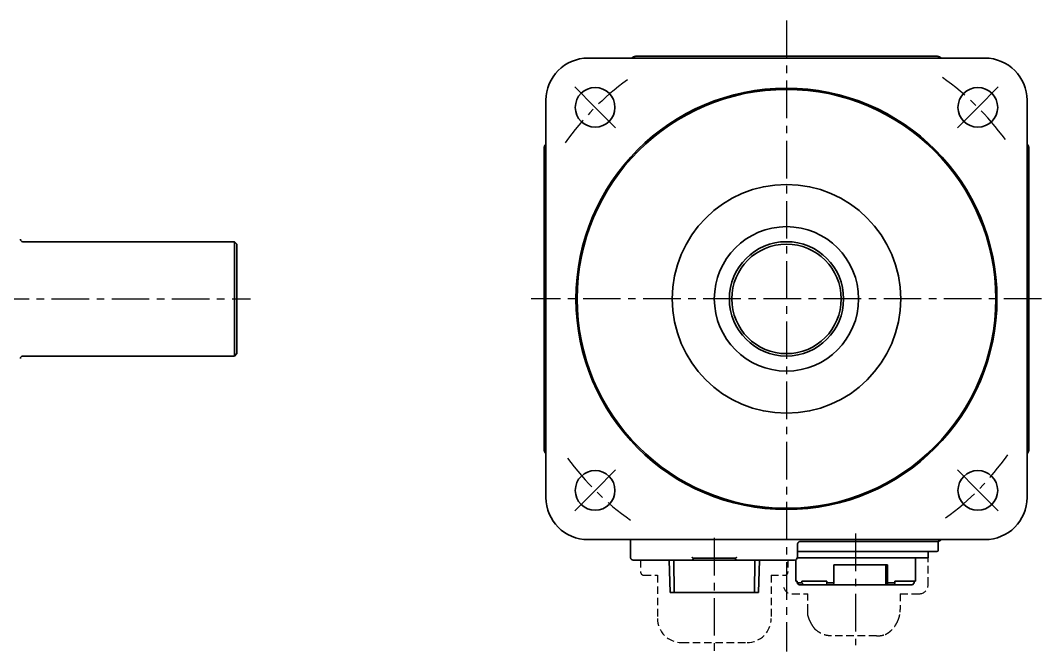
# Model space of a CAD drawing. Extents: x -41 to 384, y 100 to 247.
# Drawn here: x 214.4 to 384.2, y 100.4 to 205.2 of the extents above; entities that cross this region are included whole.
import ezdxf

# ---------------------------------------------------------------- set-up
doc = ezdxf.new("R2010")
doc.units = 0
doc.header["$MEASUREMENT"] = 0
doc.linetypes.add('CENTER', pattern=[2, 1.25, -0.25, 0.25, -0.25])
doc.linetypes.add('HIDDEN', pattern=[0.375, 0.25, -0.125])
for name, color, linetype, lineweight in [('CENTER', 7, 'CENTER', 25), ('HIDDEN', 3, 'HIDDEN', 25), ('OBJECT', 6, 'CONTINUOUS', 35)]:
    doc.layers.add(name, color=color, linetype=linetype, lineweight=lineweight)

msp = doc.modelspace()

# ---------------------------------------------------------------- linework, layer by layer
at = {"layer": 'CENTER', "ltscale": 5}
for p, q in [((341.75, 205.23), (341.75, 100.37)), ((309.93, 190.79), (306.54, 194.19)), ((373.57, 190.79), (376.97, 194.19)), ((309.93, 190.79), (313.33, 187.4)), ((373.57, 190.79), (370.18, 187.4)), ((69.55, 158.97), (252.6, 158.97)), ((384.17, 158.97), (299.28, 158.97)), ((309.93, 127.15), (313.33, 130.55)), ((373.57, 127.15), (370.18, 130.55)), ((309.93, 127.15), (306.54, 123.76)), ((373.57, 127.15), (376.97, 123.76)), ((329.75, 119.27), (329.75, 100.37)), ((353.25, 119.97), (353.25, 101.42))]:
    msp.add_line(p, q, dxfattribs=at)
for start, end in [(126.016, 144.8214), (36.016, 54.8214), (216.016, 234.8214), (306.016, 324.8214)]:
    msp.add_arc((341.75, 158.97), 45, start, end, dxfattribs=at)
at = {"layer": 'HIDDEN', "ltscale": 5}
for p, q in [((317.5, 115.57), (317.5, 113.57)), ((342, 115.57), (342, 113.57)), ((365.31, 111.47), (365.31, 116.97)), ((318, 113.07), (320.3, 113.07)), ((320.3, 113.07), (320.3, 105.87)), ((339.2, 113.07), (341.5, 113.07)), ((339.2, 113.07), (339.2, 105.87)), ((342.7, 109.97), (345.28, 109.98)), ((345.28, 106.97), (345.28, 109.98)), ((360.66, 109.97), (360.66, 107.36)), ((360.66, 109.97), (363.81, 109.97)), ((360.21, 105.34), (360.21, 105.34)), ((360.63, 106.94), (360.63, 106.94)), ((346.02, 104.72), (346.02, 104.72)), ((346.59, 104.01), (346.59, 104.01)), ((356.7, 102.97), (349.26, 102.97)), ((358.18, 103.21), (358.18, 103.21)), ((358.33, 103.28), (358.32, 103.28)), ((324.3, 101.87), (335.2, 101.87))]:
    msp.add_line(p, q, dxfattribs=at)
for centre, radius, start, end in [((318, 113.57), 0.5, 180, 270), ((341.5, 113.57), 0.5, 270, 0), ((342.7, 111.47), 1.5, 195.7296, 270), ((363.81, 111.47), 1.5, 270, 0), ((324.3, 105.87), 4, 180, 270), ((335.2, 105.87), 4, 270, 0)]:
    msp.add_arc(centre, radius, start, end, dxfattribs=at)
for points, knots in [([(360.63, 106.94), (360.64, 106.97), (360.64, 107.03), (360.65, 107.11), (360.65, 107.17), (360.65, 107.19)], [0, 0, 0, 0, 0.079172, 0.1858322, 0.2547778, 0.2547778, 0.2547778, 0.2547778]), ([(360.65, 107.19), (360.65, 107.21), (360.65, 107.25), (360.66, 107.31), (360.66, 107.35), (360.66, 107.36)], [0, 0, 0, 0, 0.0509717, 0.1216637, 0.1668692, 0.1668692, 0.1668692, 0.1668692]), ([(345.36, 106.2), (345.35, 106.23), (345.3, 106.48), (345.29, 106.74), (345.28, 106.97)], [0, 0, 0, 0, 0.0753498, 0.773111, 0.773111, 0.773111, 0.773111]), ([(345.36, 106.2), (345.36, 106.19), (345.39, 106.03), (345.48, 105.73), (345.62, 105.45), (345.69, 105.32)], [0, 0, 0, 0, 0.0384906, 0.4922885, 0.9470522, 0.9470522, 0.9470522, 0.9470522]), ([(345.69, 105.32), (345.72, 105.26), (345.79, 105.13), (345.9, 104.93), (345.98, 104.79), (346.02, 104.72)], [0, 0, 0, 0, 0.197468, 0.4575459, 0.683511, 0.683511, 0.683511, 0.683511]), ([(359.86, 104.71), (359.9, 104.78), (359.99, 104.93), (360.11, 105.14), (360.18, 105.28), (360.21, 105.34)], [0, 0, 0, 0, 0.247057, 0.5208935, 0.725684, 0.725684, 0.725684, 0.725684]), ([(360.21, 105.34), (360.28, 105.5), (360.43, 105.84), (360.58, 106.38), (360.62, 106.76), (360.63, 106.94)], [0, 0, 0, 0, 0.515541, 1.112306, 1.662376, 1.662376, 1.662376, 1.662376]), ([(346.02, 104.72), (346.09, 104.61), (346.24, 104.39), (346.43, 104.16), (346.56, 104.04), (346.59, 104.01)], [0, 0, 0, 0, 0.3993957, 0.7927635, 0.9137969, 0.9137969, 0.9137969, 0.9137969]), ([(349.26, 102.97), (349.03, 102.98), (348.57, 103.01), (347.9, 103.2), (347.26, 103.48), (346.9, 103.76), (346.71, 103.9)], [0, 0, 0, 0, 0.693115, 1.386609, 2.08082, 2.766573, 2.766573, 2.766573, 2.766573]), ([(358.33, 103.28), (358.33, 103.28), (358.33, 103.28), (358.36, 103.3), (358.42, 103.33), (358.52, 103.4), (358.66, 103.48), (358.83, 103.6), (359.02, 103.75), (359.23, 103.94), (359.46, 104.17), (359.67, 104.43), (359.8, 104.62), (359.86, 104.71)], [0, 0, 0, 0, 0.003074, 0.014203, 0.08982, 0.211887, 0.376472, 0.581842, 0.827819, 1.113321, 1.436703, 1.795637, 2.116791, 2.116791, 2.116791, 2.116791]), ([(356.7, 102.97), (356.87, 102.98), (357.21, 102.99), (357.71, 103.07), (358.03, 103.16), (358.18, 103.21)], [0, 0, 0, 0, 0.51048, 1.023656, 1.504693, 1.504693, 1.504693, 1.504693]), ([(356.7, 102.97), (356.89, 102.98), (357.29, 102.99), (357.78, 103.09), (358.08, 103.18), (358.18, 103.21)], [0, 0, 0, 0, 0.571021, 1.18895, 1.504653, 1.504653, 1.504653, 1.504653]), ([(358.21, 103.22), (358.23, 103.23), (358.27, 103.24), (358.31, 103.27), (358.32, 103.28)], [0, 0, 0, 0, 0.0646372, 0.1283654, 0.1283654, 0.1283654, 0.1283654])]:
    msp.add_open_spline(points, degree=3, knots=knots, dxfattribs=at)
for points in [[(346.71, 103.91), (346.67, 103.94), (346.63, 103.98), (346.59, 104.01)], [(346.71, 103.9), (346.71, 103.9), (346.71, 103.91), (346.71, 103.91)], [(358.18, 103.21), (358.19, 103.21), (358.2, 103.21), (358.21, 103.22)]]:
    msp.add_open_spline(points, degree=3, dxfattribs=at)
at = {"layer": 'OBJECT'}
for p, q in [((374.75, 198.97), (308.75, 198.97)), ((366.78, 199.28), (316.73, 199.28)), ((301.75, 191.97), (301.75, 125.97)), ((381.75, 125.97), (381.75, 191.97)), ((301.45, 184), (301.45, 133.95)), ((382.06, 133.95), (382.06, 184)), ((214.77, 168.47), (249.97, 168.47)), ((249.97, 168.47), (249.97, 149.47)), ((249.97, 168.47), (250.37, 168.07)), ((250.37, 168.07), (250.37, 149.87)), ((214.77, 149.47), (249.97, 149.47)), ((249.97, 149.47), (250.37, 149.87)), ((308.75, 118.97), (374.75, 118.97)), ((315.79, 118.96), (315.86, 118.96)), ((315.79, 118.96), (315.79, 116.07)), ((343.59, 118.25), (343.59, 116.07)), ((344.02, 118.67), (366.78, 118.67)), ((366.95, 118.68), (366.95, 117.17)), ((316.29, 115.57), (343.09, 115.57)), ((322.4, 110.17), (322.23, 115.57)), ((323.01, 115.57), (323.08, 110.17)), ((333.26, 115.87), (326.24, 115.87)), ((326.25, 115.87), (326.25, 115.77)), ((333.25, 115.77), (333.25, 115.87)), ((336.42, 110.17), (336.5, 115.57)), ((337.28, 115.57), (337.11, 110.17)), ((343.3, 115.62), (343.3, 112.07)), ((343.58, 115.97), (365.31, 115.97)), ((343.58, 115.97), (365.31, 115.97)), ((366.75, 116.97), (343.59, 116.97)), ((363.21, 115.97), (363.21, 112.07)), ((365.31, 115.97), (365.31, 116.97)), ((349.63, 111.77), (349.63, 114.77)), ((349.63, 114.77), (358.56, 114.77)), ((358.28, 111.47), (358.28, 114.77)), ((358.56, 114.77), (358.56, 111.77)), ((343.53, 112.07), (343.3, 112.07)), ((343.53, 112.07), (343.53, 111.77)), ((344.31, 111.77), (344.31, 112.07)), ((344.31, 112.07), (348.44, 112.07)), ((348.44, 112.07), (348.44, 111.77)), ((359.75, 111.77), (359.75, 112.07)), ((359.75, 112.07), (363.21, 112.07)), ((362.97, 112.07), (362.97, 111.77)), ((343.53, 111.77), (344.31, 111.77)), ((343.83, 111.47), (343.53, 111.77)), ((359.72, 111.47), (343.83, 111.47)), ((344.61, 111.47), (344.31, 111.77)), ((348.4, 111.47), (348.44, 111.77)), ((348.44, 111.77), (349.63, 111.77)), ((349.59, 111.47), (349.63, 111.77)), ((358.56, 111.77), (358.53, 111.47)), ((358.56, 111.77), (359.75, 111.77)), ((359.75, 111.77), (359.72, 111.47)), ((362.68, 111.47), (359.77, 111.47)), ((362.97, 111.77), (362.68, 111.47)), ((322.4, 110.17), (337.11, 110.17))]:
    msp.add_line(p, q, dxfattribs=at)
for centre, radius in [((309.93, 190.79), 3.3), ((341.75, 158.97), 35), ((341.75, 158.97), 34.8), ((373.57, 190.79), 3.3), ((341.75, 158.97), 19), ((341.75, 158.97), 12), ((341.75, 158.97), 9.5), ((341.75, 158.97), 9.1), ((309.93, 127.15), 3.3), ((373.57, 127.15), 3.3)]:
    msp.add_circle(centre, radius, dxfattribs=at)
for centre, radius, start, end in [((308.75, 191.97), 7, 90, 180), ((374.75, 191.97), 7, 0, 90), ((214.77, 168.87), 0.4, 180, 270), ((214.77, 149.07), 0.4, 90, 180), ((308.75, 125.97), 7, 180, 270), ((374.75, 125.97), 7, 270, 0), ((774.35, 158.97), 460.3, 184.9852, 184.9936), ((366.75, 117.17), 0.2, 270, 0), ((366.45, 118.47), 0.5, 0, 24.1801), ((326.05, 115.77), 0.2, 270, 0), ((333.45, 115.77), 0.2, 180, 270), ((343.09, 116.07), 0.5, 270, 0)]:
    msp.add_arc(centre, radius, start, end, dxfattribs=at)
for points, knots in [([(316.01, 198.97), (316.02, 198.99), (316.06, 199.02), (316.12, 199.07), (316.2, 199.13), (316.28, 199.17), (316.36, 199.21), (316.45, 199.24), (316.54, 199.26), (316.63, 199.27), (316.7, 199.28), (316.73, 199.28)], [0, 0, 0, 0, 0.0577937, 0.1506005, 0.2433417, 0.3361891, 0.4288991, 0.5217533, 0.6144743, 0.7073057, 0.8000802, 0.8000802, 0.8000802, 0.8000802]), ([(366.78, 199.28), (366.81, 199.28), (366.87, 199.27), (366.97, 199.26), (367.06, 199.24), (367.15, 199.21), (367.23, 199.17), (367.31, 199.13), (367.39, 199.07), (367.45, 199.02), (367.49, 198.99), (367.5, 198.97)], [0, 0, 0, 0, 0.0927745, 0.1856059, 0.2783269, 0.3711811, 0.4638911, 0.5567385, 0.6494796, 0.7422865, 0.8000802, 0.8000802, 0.8000802, 0.8000802]), ([(301.45, 184), (301.45, 184.03), (301.45, 184.09), (301.47, 184.19), (301.49, 184.28), (301.52, 184.36), (301.56, 184.45), (301.6, 184.53), (301.65, 184.61), (301.71, 184.67), (301.74, 184.7), (301.75, 184.72)], [0, 0, 0, 0, 0.0927745, 0.1856059, 0.2783269, 0.3711811, 0.4638911, 0.5567385, 0.6494796, 0.7422865, 0.8000802, 0.8000802, 0.8000802, 0.8000802]), ([(381.75, 184.72), (381.77, 184.7), (381.8, 184.67), (381.86, 184.61), (381.91, 184.53), (381.95, 184.45), (381.99, 184.36), (382.02, 184.28), (382.04, 184.19), (382.06, 184.09), (382.06, 184.03), (382.06, 184)], [0, 0, 0, 0, 0.0577937, 0.1506005, 0.2433417, 0.3361891, 0.4288991, 0.5217533, 0.6144743, 0.7073057, 0.8000802, 0.8000802, 0.8000802, 0.8000802]), ([(301.75, 133.23), (301.74, 133.24), (301.71, 133.28), (301.65, 133.34), (301.6, 133.42), (301.56, 133.5), (301.52, 133.58), (301.49, 133.67), (301.47, 133.76), (301.45, 133.85), (301.45, 133.91), (301.45, 133.95)], [0, 0, 0, 0, 0.0577937, 0.1506005, 0.2433417, 0.3361891, 0.4288991, 0.5217533, 0.6144743, 0.7073057, 0.8000802, 0.8000802, 0.8000802, 0.8000802]), ([(382.06, 133.95), (382.06, 133.91), (382.06, 133.85), (382.04, 133.76), (382.02, 133.67), (381.99, 133.58), (381.95, 133.5), (381.91, 133.42), (381.86, 133.34), (381.8, 133.28), (381.77, 133.24), (381.75, 133.23)], [0, 0, 0, 0, 0.0927745, 0.1856059, 0.2783269, 0.3711811, 0.4638911, 0.5567385, 0.6494796, 0.7422865, 0.8000802, 0.8000802, 0.8000802, 0.8000802]), ([(315.86, 118.97), (315.86, 118.97), (315.86, 118.97), (315.86, 118.97), (315.86, 118.96), (315.86, 118.96)], [0, 0, 0, 0, 0.003588026, 0.008255634, 0.009809988, 0.009809988, 0.009809988, 0.009809988]), ([(367.5, 118.97), (367.49, 118.96), (367.45, 118.92), (367.39, 118.87), (367.31, 118.82), (367.23, 118.77), (367.15, 118.74), (367.06, 118.71), (366.97, 118.69), (366.87, 118.67), (366.81, 118.67), (366.78, 118.67)], [0, 0, 0, 0, 0.0577937, 0.1506005, 0.2433417, 0.3361891, 0.4288991, 0.5217533, 0.6144743, 0.7073057, 0.8000802, 0.8000802, 0.8000802, 0.8000802]), ([(343.59, 118.23), (343.59, 118.25), (343.6, 118.29), (343.62, 118.35), (343.64, 118.41), (343.68, 118.46), (343.71, 118.51), (343.76, 118.55), (343.8, 118.59), (343.86, 118.62), (343.91, 118.64), (343.97, 118.66), (344.03, 118.67), (344.07, 118.67), (344.09, 118.67)], [0, 0, 0, 0, 0.0603779, 0.1207559, 0.1811339, 0.2415119, 0.3018901, 0.3622683, 0.4226466, 0.4830249, 0.5434033, 0.6037818, 0.6641603, 0.7245388, 0.7245388, 0.7245388, 0.7245388]), ([(343.59, 118.23), (343.59, 118.24), (343.59, 118.25), (343.6, 118.27), (343.6, 118.3), (343.61, 118.33), (343.62, 118.35), (343.63, 118.38), (343.64, 118.4), (343.65, 118.42), (343.67, 118.44), (343.68, 118.46), (343.69, 118.48), (343.71, 118.5), (343.72, 118.52), (343.74, 118.53), (343.76, 118.55), (343.77, 118.56), (343.79, 118.58), (343.81, 118.59), (343.83, 118.6), (343.85, 118.61), (343.86, 118.62), (343.88, 118.63), (343.9, 118.64), (343.92, 118.64), (343.94, 118.65), (343.95, 118.66), (343.97, 118.66), (343.98, 118.66), (344, 118.67), (344.01, 118.67), (344.02, 118.67), (344.04, 118.67), (344.04, 118.67), (344.05, 118.67), (344.06, 118.67), (344.06, 118.67), (344.06, 118.67), (344.06, 118.67), (344.06, 118.67), (344.06, 118.67)], [0, 0, 0, 0, 0.0142994, 0.0424726, 0.0700998, 0.0972021, 0.1238004, 0.1499156, 0.1755688, 0.2007808, 0.2255727, 0.2499653, 0.2739797, 0.2976367, 0.3209573, 0.3439622, 0.3666586, 0.389032, 0.4110661, 0.4327448, 0.454052, 0.4749715, 0.4954871, 0.5155826, 0.5352411, 0.5544326, 0.5730207, 0.5908158, 0.6076754, 0.6235877, 0.6385682, 0.6525841, 0.6651411, 0.6756234, 0.6839157, 0.6903933, 0.6953053, 0.698818, 0.7010845, 0.7022831, 0.7022844, 0.7022844, 0.7022844, 0.7022844]), ([(343.59, 118.18), (343.59, 118.18), (343.59, 118.19), (343.59, 118.21), (343.59, 118.23), (343.59, 118.23)], [0, 0, 0, 0, 0.01247006, 0.0417981, 0.05624185, 0.05624185, 0.05624185, 0.05624185]), ([(316.29, 115.57), (316.27, 115.57), (316.23, 115.57), (316.18, 115.58), (316.13, 115.6), (316.08, 115.62), (316.03, 115.64), (315.99, 115.67), (315.95, 115.7), (315.92, 115.74), (315.88, 115.78), (315.86, 115.82), (315.83, 115.87), (315.81, 115.92), (315.8, 115.97), (315.79, 116.02), (315.79, 116.06), (315.79, 116.07)], [0, 0, 0, 0, 0.0557154, 0.1114107, 0.1632423, 0.2169574, 0.2677354, 0.3178552, 0.3712736, 0.4203834, 0.4693679, 0.5213787, 0.5757882, 0.6255438, 0.6775382, 0.7315477, 0.7850375, 0.7850375, 0.7850375, 0.7850375]), ([(326.24, 115.87), (326.24, 115.87), (326.23, 115.87), (326.22, 115.88), (326.21, 115.89), (326.2, 115.9), (326.18, 115.92), (326.17, 115.94), (326.15, 115.96), (326.13, 115.98), (326.11, 116), (326.09, 116.02), (326.07, 116.05), (326.06, 116.06), (326.05, 116.07)], [0, 0, 0, 0, 0.0091749, 0.0217383, 0.0376324, 0.0565853, 0.078281, 0.1023947, 0.1286011, 0.1565742, 0.1859836, 0.2164901, 0.2477455, 0.2793848, 0.2793848, 0.2793848, 0.2793848]), ([(333.45, 116.07), (333.45, 116.06), (333.43, 116.05), (333.42, 116.02), (333.4, 116), (333.38, 115.98), (333.36, 115.96), (333.34, 115.94), (333.33, 115.92), (333.31, 115.9), (333.3, 115.89), (333.28, 115.88), (333.27, 115.87), (333.27, 115.87), (333.26, 115.87)], [0, 0, 0, 0, 0.0316393, 0.0628948, 0.0934012, 0.1228106, 0.1507837, 0.1769901, 0.2011038, 0.2227996, 0.2417525, 0.2576465, 0.2702099, 0.2793848, 0.2793848, 0.2793848, 0.2793848])]:
    msp.add_open_spline(points, degree=3, knots=knots, dxfattribs=at)
msp.add_open_spline([(343.59, 118.18), (343.59, 118.2), (343.59, 118.22), (343.59, 118.23)], degree=3, dxfattribs=at)

doc.saveas('drawing.dxf')
